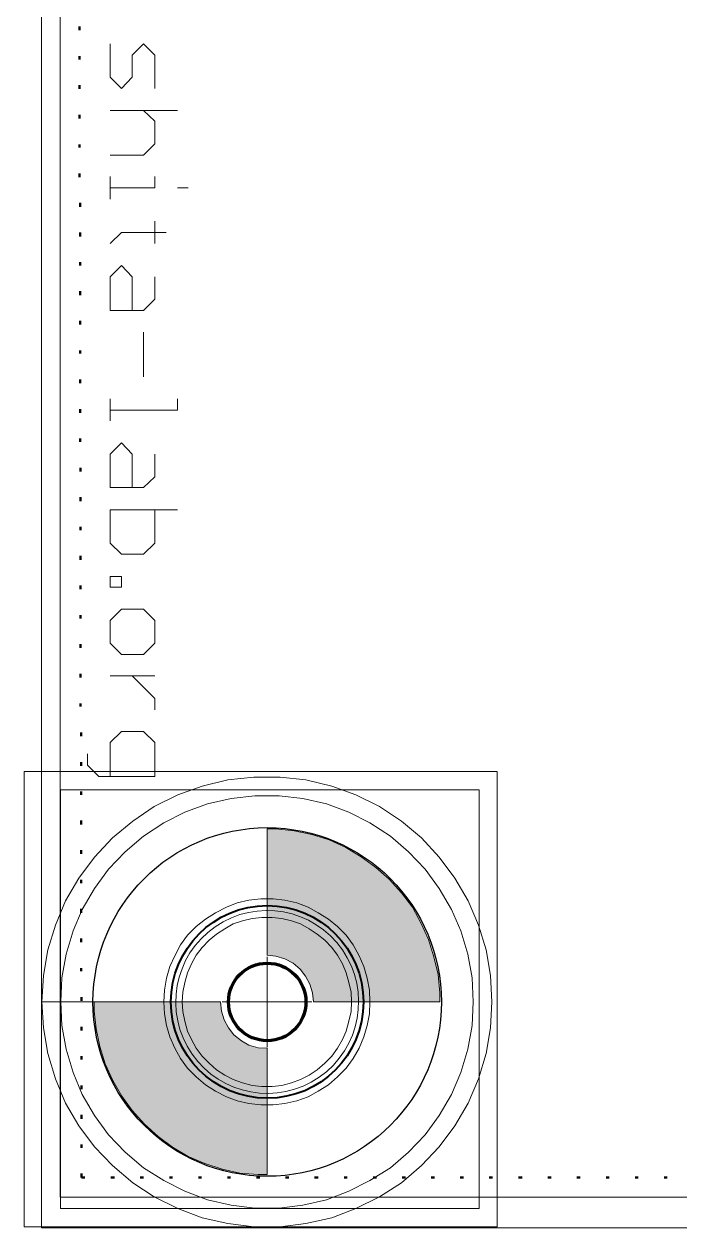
# Model space of a CAD drawing. Header units: millimetres. Extents: x 62.1 to 137.4, y 80.8 to 158.7.
# Drawn here: x 62.09 to 74.8, y 80.76 to 104.09 of the extents above; entities that cross this region are included whole.
import ezdxf

# ---------------------------------------------------------------- set-up
doc = ezdxf.new("R2010")
doc.units = ezdxf.units.MM
doc.header["$MEASUREMENT"] = 0
doc.layers.add('レイヤー 1', color=7, linetype='Continuous', lineweight=0)
picture_1 = doc.add_image_def('image2.png', size_in_pixel=(26, 25))
picture_2 = doc.add_image_def('image4.png', size_in_pixel=(23, 23))
picture_3 = doc.add_image_def('image6.png', size_in_pixel=(23, 23))
picture_4 = doc.add_image_def('image8.png', size_in_pixel=(26, 25))
picture_5 = doc.add_image_def('image10.png', size_in_pixel=(23, 23))

msp = doc.modelspace()

# ---------------------------------------------------------------- hatches: boundary and pattern name
at = {"layer": 'レイヤー 1'}
for points in [[(67.698, 85.143), (67.677, 85.32), (67.625, 85.487), (67.542, 85.643), (67.438, 85.779), (67.302, 85.894), (67.146, 85.977), (66.969, 86.029), (66.802, 86.05), (66.802, 88.5), (66.969, 88.5), (67.323, 88.458), (67.667, 88.385), (68, 88.281), (68.324, 88.135), (68.626, 87.957), (68.907, 87.749), (69.168, 87.52), (69.408, 87.259), (69.616, 86.978), (69.783, 86.665), (69.929, 86.352), (70.033, 86.019), (70.117, 85.675), (70.148, 85.32), (70.148, 85.143)], [(65.895, 85.143), (65.916, 84.966), (65.968, 84.799), (66.051, 84.643), (66.155, 84.507), (66.301, 84.393), (66.447, 84.309), (66.625, 84.257), (66.802, 84.247), (66.802, 81.797), (66.625, 81.797), (66.27, 81.828), (65.926, 81.901), (65.593, 82.016), (65.269, 82.151), (64.967, 82.329), (64.686, 82.537), (64.425, 82.777), (64.185, 83.037), (63.987, 83.319), (63.81, 83.621), (63.664, 83.944), (63.56, 84.278), (63.487, 84.622), (63.445, 84.966), (63.445, 85.143)]]:
    msp.add_hatch(color=253, dxfattribs=at).paths.add_polyline_path(points)

# ---------------------------------------------------------------- linework, layer by layer
at = {"layer": 'レイヤー 1', "color": 7, "lineweight": 9}
for p, q in [((62.789, 81.359), (62.789, 116.092)), ((115.054, 81.359), (62.789, 81.359))]:
    msp.add_line(p, q, dxfattribs=at)
at = {"layer": 'レイヤー 1', "color": 140, "lineweight": 50}
for p, q in [((63.164, 103.969), (63.164, 104.042)), ((63.164, 103.406), (63.164, 103.468)), ((63.164, 102.832), (63.164, 102.905)), ((63.164, 102.259), (63.164, 102.332)), ((63.164, 101.696), (63.164, 101.759)), ((63.164, 101.123), (63.164, 101.196)), ((63.174, 100.55), (63.174, 100.623)), ((63.174, 99.976), (63.174, 100.049)), ((63.174, 99.413), (63.174, 99.476)), ((63.174, 98.84), (63.174, 98.913)), ((63.174, 98.267), (63.174, 98.34)), ((63.174, 97.704), (63.174, 97.766)), ((63.174, 97.131), (63.174, 97.203)), ((63.174, 96.557), (63.174, 96.63)), ((63.174, 95.994), (63.174, 96.057)), ((63.185, 95.421), (63.185, 95.494)), ((63.185, 94.848), (63.185, 94.921)), ((63.185, 94.285), (63.185, 94.347)), ((63.185, 93.711), (63.185, 93.784)), ((63.185, 93.138), (63.185, 93.211)), ((63.185, 92.575), (63.185, 92.638)), ((63.185, 92.002), (63.185, 92.075)), ((63.185, 91.429), (63.185, 91.502)), ((63.185, 90.866), (63.185, 90.928)), ((63.195, 90.292), (63.195, 90.365)), ((63.195, 89.719), (63.195, 89.792)), ((63.195, 89.156), (63.195, 89.219)), ((63.195, 88.583), (63.195, 88.656)), ((63.195, 88.01), (63.195, 88.083)), ((63.195, 87.447), (63.195, 87.509)), ((63.195, 86.873), (63.195, 86.946)), ((63.195, 86.3), (63.195, 86.373)), ((63.195, 85.737), (63.195, 85.8)), ((63.205, 85.164), (63.205, 85.237)), ((63.205, 84.591), (63.205, 84.664)), ((63.205, 84.028), (63.205, 84.09)), ((63.205, 83.454), (63.205, 83.527)), ((63.205, 82.881), (63.205, 82.954)), ((63.205, 82.318), (63.205, 82.381)), ((63.205, 81.745), (63.205, 81.818)), ((63.268, 81.745), (63.205, 81.745)), ((63.841, 81.745), (63.768, 81.745)), ((64.404, 81.745), (64.342, 81.745)), ((64.967, 81.745), (64.905, 81.745)), ((65.53, 81.745), (65.467, 81.745)), ((66.093, 81.745), (66.03, 81.745)), ((66.656, 81.745), (66.593, 81.745)), ((67.219, 81.745), (67.156, 81.745)), ((67.792, 81.745), (67.719, 81.745)), ((68.355, 81.745), (68.292, 81.745)), ((68.918, 81.745), (68.855, 81.745)), ((69.481, 81.745), (69.418, 81.745)), ((70.044, 81.745), (69.981, 81.745)), ((70.606, 81.745), (70.544, 81.745)), ((71.169, 81.745), (71.107, 81.745)), ((71.743, 81.745), (71.67, 81.745)), ((72.306, 81.745), (72.243, 81.745)), ((72.868, 81.745), (72.806, 81.745)), ((73.431, 81.745), (73.369, 81.745)), ((73.994, 81.745), (73.932, 81.745)), ((74.557, 81.745), (74.495, 81.745))]:
    msp.add_line(p, q, dxfattribs=at)
at = {"layer": 'レイヤー 1', "color": 253, "lineweight": 20}
for p, q in [((63.758, 103.708), (63.758, 103.062)), ((64.185, 103.489), (64.404, 103.708)), ((64.404, 103.708), (64.623, 103.489)), ((64.185, 103.062), (64.185, 103.489)), ((64.623, 103.489), (64.623, 102.843)), ((63.758, 103.062), (63.977, 102.843)), ((63.977, 102.843), (64.185, 103.062)), ((65.061, 102.415), (63.758, 102.415)), ((64.404, 102.415), (64.623, 102.207)), ((64.623, 102.207), (64.623, 101.769)), ((64.623, 101.769), (64.404, 101.55)), ((64.404, 101.55), (63.758, 101.55)), ((63.758, 101.133), (63.758, 100.695)), ((64.623, 101.133), (64.623, 100.914)), ((64.623, 100.914), (63.758, 100.914)), ((65.269, 100.914), (65.061, 100.914)), ((64.623, 100.268), (64.623, 99.841)), ((63.977, 100.049), (63.758, 99.841)), ((64.842, 100.049), (63.977, 100.049)), ((63.758, 99.194), (63.977, 99.413)), ((63.977, 99.413), (64.185, 99.194)), ((63.758, 98.538), (63.758, 99.194)), ((64.185, 99.194), (64.185, 98.538)), ((64.623, 99.194), (64.623, 98.757)), ((64.623, 98.757), (64.404, 98.538)), ((64.404, 98.538), (63.758, 98.538)), ((64.404, 98.121), (64.404, 97.256)), ((63.758, 96.828), (63.758, 96.401)), ((65.061, 96.828), (65.061, 96.609)), ((65.061, 96.609), (63.758, 96.609)), ((63.758, 95.755), (63.977, 95.973)), ((63.977, 95.973), (64.185, 95.755)), ((63.758, 95.108), (63.758, 95.755)), ((64.185, 95.755), (64.185, 95.108)), ((64.623, 95.755), (64.623, 95.317)), ((64.623, 95.317), (64.404, 95.108)), ((64.404, 95.108), (63.758, 95.108)), ((65.061, 94.681), (63.758, 94.681)), ((63.758, 94.681), (63.758, 94.035)), ((64.623, 94.035), (64.623, 94.681)), ((63.758, 94.035), (63.977, 93.816)), ((64.404, 93.816), (64.623, 94.035)), ((63.977, 93.816), (64.404, 93.816)), ((63.758, 93.388), (63.977, 93.388)), ((63.758, 93.18), (63.758, 93.388)), ((63.977, 93.388), (63.977, 93.18)), ((63.977, 93.18), (63.758, 93.18)), ((63.977, 92.752), (63.758, 92.534)), ((64.404, 92.752), (63.977, 92.752)), ((64.623, 92.534), (64.404, 92.752)), ((63.758, 92.534), (63.758, 92.096)), ((64.623, 92.096), (64.623, 92.534)), ((63.758, 92.096), (63.977, 91.877)), ((64.404, 91.877), (64.623, 92.096)), ((63.977, 91.877), (64.404, 91.877)), ((63.758, 91.46), (64.623, 91.46)), ((64.185, 91.46), (64.623, 91.022)), ((64.623, 91.022), (64.623, 90.803)), ((63.977, 90.386), (63.758, 90.167)), ((64.404, 90.386), (63.977, 90.386)), ((64.623, 90.167), (64.404, 90.386)), ((63.758, 90.167), (63.758, 89.511)), ((64.623, 89.511), (64.623, 90.167)), ((63.32, 89.948), (63.32, 89.73)), ((63.32, 89.73), (63.539, 89.511)), ((63.539, 89.511), (64.623, 89.511))]:
    msp.add_line(p, q, dxfattribs=at)
at = {"layer": 'レイヤー 1', "color": 62, "lineweight": 0}
for p, q in [((66.802, 84.267), (66.802, 86.019)), ((65.926, 85.143), (67.667, 85.143))]:
    msp.add_line(p, q, dxfattribs=at)
at = {"layer": 'レイヤー 1'}
for points in [[(62.424, 158.663), (137.424, 158.663), (137.424, 80.765), (62.424, 80.765)], [(67.698, 85.143), (67.677, 85.32), (67.625, 85.487), (67.542, 85.643), (67.438, 85.779), (67.302, 85.894), (67.146, 85.977), (66.969, 86.029), (66.802, 86.05), (66.802, 88.5), (66.969, 88.5), (67.323, 88.458), (67.667, 88.385), (68, 88.281), (68.324, 88.135), (68.626, 87.957), (68.907, 87.749), (69.168, 87.52), (69.408, 87.259), (69.616, 86.978), (69.783, 86.665), (69.929, 86.352), (70.033, 86.019), (70.117, 85.675), (70.148, 85.32), (70.148, 85.143)], [(65.895, 85.143), (65.916, 84.966), (65.968, 84.799), (66.051, 84.643), (66.155, 84.507), (66.301, 84.393), (66.447, 84.309), (66.625, 84.257), (66.802, 84.247), (66.802, 81.797), (66.625, 81.797), (66.27, 81.828), (65.926, 81.901), (65.593, 82.016), (65.269, 82.151), (64.967, 82.329), (64.686, 82.537), (64.425, 82.777), (64.185, 83.037), (63.987, 83.319), (63.81, 83.621), (63.664, 83.944), (63.56, 84.278), (63.487, 84.622), (63.445, 84.966), (63.445, 85.143)]]:
    msp.add_lwpolyline(points, close=True, dxfattribs=at)
at = {"layer": 'レイヤー 1', "color": 140, "lineweight": 0}
for points in [[(62.434, 85.143), (62.465, 85.654), (62.549, 86.154), (62.695, 86.634), (62.893, 87.103), (63.153, 87.541), (63.456, 87.947), (63.8, 88.322), (64.196, 88.645), (64.613, 88.927), (65.071, 89.156), (65.54, 89.323), (66.041, 89.448), (66.541, 89.5), (67.052, 89.5), (67.552, 89.448), (68.053, 89.323), (68.522, 89.156), (68.98, 88.927), (69.408, 88.645), (69.793, 88.322), (70.137, 87.947), (70.44, 87.541), (70.7, 87.103), (70.898, 86.634), (71.044, 86.154), (71.128, 85.654), (71.159, 85.143), (71.128, 84.643), (71.044, 84.142), (70.898, 83.652), (70.7, 83.183), (70.44, 82.746), (70.137, 82.339), (69.793, 81.974), (69.408, 81.641), (68.98, 81.37), (68.522, 81.14), (68.053, 80.963), (67.552, 80.848), (67.052, 80.786), (66.541, 80.786), (66.041, 80.848), (65.54, 80.963), (65.071, 81.14), (64.613, 81.37), (64.196, 81.641), (63.8, 81.974), (63.456, 82.339), (63.153, 82.746), (62.893, 83.183), (62.695, 83.652), (62.549, 84.142), (62.465, 84.643), (62.434, 85.143), (65.155, 85.143), (65.165, 85.331), (65.207, 85.518), (65.259, 85.706), (65.332, 85.883), (65.426, 86.05), (65.54, 86.196), (65.676, 86.342), (65.822, 86.456), (65.978, 86.561), (66.145, 86.654), (66.322, 86.717), (66.51, 86.759), (66.697, 86.78), (66.896, 86.78), (67.083, 86.759), (67.271, 86.717), (67.448, 86.654), (67.615, 86.561), (67.771, 86.456), (67.917, 86.342), (68.053, 86.196), (68.167, 86.05), (68.261, 85.883), (68.334, 85.706), (68.386, 85.518), (68.428, 85.331), (68.438, 85.143), (68.428, 84.955), (68.386, 84.768), (68.334, 84.58), (68.261, 84.413), (68.167, 84.247), (68.053, 84.09), (67.917, 83.955), (67.771, 83.83), (67.615, 83.725), (67.448, 83.642), (67.271, 83.579), (67.083, 83.527), (66.896, 83.506), (66.697, 83.506), (66.51, 83.527), (66.322, 83.579), (66.145, 83.642), (65.978, 83.725), (65.822, 83.83), (65.676, 83.955), (65.54, 84.09), (65.426, 84.247), (65.332, 84.413), (65.259, 84.58), (65.207, 84.768), (65.165, 84.955), (65.155, 85.143)], [(62.799, 85.143), (62.82, 85.612), (62.903, 86.071), (63.039, 86.519), (63.216, 86.936), (63.456, 87.342), (63.727, 87.718), (64.05, 88.051), (64.404, 88.354), (64.8, 88.614), (65.207, 88.823), (65.645, 88.979), (66.103, 89.083), (66.562, 89.135), (67.031, 89.135), (67.49, 89.083), (67.948, 88.979), (68.386, 88.823), (68.793, 88.614), (69.189, 88.354), (69.543, 88.051), (69.866, 87.718), (70.137, 87.342), (70.377, 86.936), (70.554, 86.519), (70.69, 86.071), (70.773, 85.612), (70.794, 85.143), (70.773, 84.684), (70.69, 84.226), (70.554, 83.777), (70.377, 83.35), (70.137, 82.944), (69.866, 82.568), (69.543, 82.235), (69.189, 81.932), (68.793, 81.682), (68.386, 81.474), (67.948, 81.307), (67.49, 81.203), (67.031, 81.151), (66.562, 81.151), (66.103, 81.203), (65.645, 81.307), (65.207, 81.474), (64.8, 81.682), (64.404, 81.932), (64.05, 82.235), (63.727, 82.568), (63.456, 82.944), (63.216, 83.35), (63.039, 83.777), (62.903, 84.226), (62.82, 84.684), (62.799, 85.143), (64.8, 85.143), (64.811, 85.372), (64.852, 85.602), (64.915, 85.831), (65.009, 86.039), (65.123, 86.248), (65.259, 86.436), (65.426, 86.602), (65.603, 86.748), (65.801, 86.873), (66.01, 86.978), (66.218, 87.061), (66.447, 87.113), (66.677, 87.144), (66.916, 87.144), (67.146, 87.113), (67.375, 87.061), (67.594, 86.978), (67.792, 86.873), (67.99, 86.748), (68.167, 86.602), (68.334, 86.436), (68.47, 86.248), (68.584, 86.039), (68.678, 85.831), (68.741, 85.602), (68.782, 85.372), (68.793, 85.143), (68.782, 84.914), (68.741, 84.684), (68.678, 84.465), (68.584, 84.247), (68.47, 84.049), (68.334, 83.861), (68.167, 83.694), (67.99, 83.538), (67.792, 83.413), (67.594, 83.308), (67.375, 83.225), (67.146, 83.173), (66.916, 83.152), (66.677, 83.152), (66.447, 83.173), (66.218, 83.225), (66.01, 83.308), (65.801, 83.413), (65.603, 83.538), (65.426, 83.694), (65.259, 83.861), (65.123, 84.049), (65.009, 84.247), (64.915, 84.465), (64.852, 84.684), (64.811, 84.914), (64.8, 85.143)]]:
    msp.add_lwpolyline(points, close=True, dxfattribs=at)
at = {"layer": 'レイヤー 1', "color": 12, "lineweight": 0}
for points in [[(62.434, 85.143), (62.465, 85.654), (62.549, 86.154), (62.695, 86.634), (62.893, 87.103), (63.153, 87.541), (63.456, 87.947), (63.8, 88.322), (64.196, 88.645), (64.613, 88.927), (65.071, 89.156), (65.54, 89.323), (66.041, 89.448), (66.541, 89.5), (67.052, 89.5), (67.552, 89.448), (68.053, 89.323), (68.522, 89.156), (68.98, 88.927), (69.408, 88.645), (69.793, 88.322), (70.137, 87.947), (70.44, 87.541), (70.7, 87.103), (70.898, 86.634), (71.044, 86.154), (71.128, 85.654), (71.159, 85.143), (71.128, 84.643), (71.044, 84.142), (70.898, 83.652), (70.7, 83.183), (70.44, 82.746), (70.137, 82.339), (69.793, 81.974), (69.408, 81.641), (68.98, 81.37), (68.522, 81.14), (68.053, 80.963), (67.552, 80.848), (67.052, 80.786), (66.541, 80.786), (66.041, 80.848), (65.54, 80.963), (65.071, 81.14), (64.613, 81.37), (64.196, 81.641), (63.8, 81.974), (63.456, 82.339), (63.153, 82.746), (62.893, 83.183), (62.695, 83.652), (62.549, 84.142), (62.465, 84.643), (62.434, 85.143), (65.155, 85.143), (65.165, 85.331), (65.207, 85.518), (65.259, 85.706), (65.332, 85.883), (65.426, 86.05), (65.54, 86.196), (65.676, 86.342), (65.822, 86.456), (65.978, 86.561), (66.145, 86.654), (66.322, 86.717), (66.51, 86.759), (66.697, 86.78), (66.896, 86.78), (67.083, 86.759), (67.271, 86.717), (67.448, 86.654), (67.615, 86.561), (67.771, 86.456), (67.917, 86.342), (68.053, 86.196), (68.167, 86.05), (68.261, 85.883), (68.334, 85.706), (68.386, 85.518), (68.428, 85.331), (68.438, 85.143), (68.428, 84.955), (68.386, 84.768), (68.334, 84.58), (68.261, 84.413), (68.167, 84.247), (68.053, 84.09), (67.917, 83.955), (67.771, 83.83), (67.615, 83.725), (67.448, 83.642), (67.271, 83.579), (67.083, 83.527), (66.896, 83.506), (66.697, 83.506), (66.51, 83.527), (66.322, 83.579), (66.145, 83.642), (65.978, 83.725), (65.822, 83.83), (65.676, 83.955), (65.54, 84.09), (65.426, 84.247), (65.332, 84.413), (65.259, 84.58), (65.207, 84.768), (65.165, 84.955), (65.155, 85.143)], [(62.799, 85.143), (62.82, 85.612), (62.903, 86.071), (63.039, 86.519), (63.216, 86.936), (63.456, 87.342), (63.727, 87.718), (64.05, 88.051), (64.404, 88.354), (64.8, 88.614), (65.207, 88.823), (65.645, 88.979), (66.103, 89.083), (66.562, 89.135), (67.031, 89.135), (67.49, 89.083), (67.948, 88.979), (68.386, 88.823), (68.793, 88.614), (69.189, 88.354), (69.543, 88.051), (69.866, 87.718), (70.137, 87.342), (70.377, 86.936), (70.554, 86.519), (70.69, 86.071), (70.773, 85.612), (70.794, 85.143), (70.773, 84.684), (70.69, 84.226), (70.554, 83.777), (70.377, 83.35), (70.137, 82.944), (69.866, 82.568), (69.543, 82.235), (69.189, 81.932), (68.793, 81.682), (68.386, 81.474), (67.948, 81.307), (67.49, 81.203), (67.031, 81.151), (66.562, 81.151), (66.103, 81.203), (65.645, 81.307), (65.207, 81.474), (64.8, 81.682), (64.404, 81.932), (64.05, 82.235), (63.727, 82.568), (63.456, 82.944), (63.216, 83.35), (63.039, 83.777), (62.903, 84.226), (62.82, 84.684), (62.799, 85.143), (64.8, 85.143), (64.811, 85.372), (64.852, 85.602), (64.915, 85.831), (65.009, 86.039), (65.123, 86.248), (65.259, 86.436), (65.426, 86.602), (65.603, 86.748), (65.801, 86.873), (66.01, 86.978), (66.218, 87.061), (66.447, 87.113), (66.677, 87.144), (66.916, 87.144), (67.146, 87.113), (67.375, 87.061), (67.594, 86.978), (67.792, 86.873), (67.99, 86.748), (68.167, 86.602), (68.334, 86.436), (68.47, 86.248), (68.584, 86.039), (68.678, 85.831), (68.741, 85.602), (68.782, 85.372), (68.793, 85.143), (68.782, 84.914), (68.741, 84.684), (68.678, 84.465), (68.584, 84.247), (68.47, 84.049), (68.334, 83.861), (68.167, 83.694), (67.99, 83.538), (67.792, 83.413), (67.594, 83.308), (67.375, 83.225), (67.146, 83.173), (66.916, 83.152), (66.677, 83.152), (66.447, 83.173), (66.218, 83.225), (66.01, 83.308), (65.801, 83.413), (65.603, 83.538), (65.426, 83.694), (65.259, 83.861), (65.123, 84.049), (65.009, 84.247), (64.915, 84.465), (64.852, 84.684), (64.811, 84.914), (64.8, 85.143)]]:
    msp.add_lwpolyline(points, close=True, dxfattribs=at)
at = {"layer": 'レイヤー 1', "color": 122, "lineweight": 0}
msp.add_lwpolyline([(62.799, 85.143), (62.82, 85.612), (62.903, 86.071), (63.039, 86.519), (63.216, 86.936), (63.456, 87.342), (63.727, 87.718), (64.05, 88.051), (64.404, 88.354), (64.8, 88.614), (65.207, 88.823), (65.645, 88.979), (66.103, 89.083), (66.562, 89.135), (67.031, 89.135), (67.49, 89.083), (67.948, 88.979), (68.386, 88.823), (68.793, 88.614), (69.189, 88.354), (69.543, 88.051), (69.866, 87.718), (70.137, 87.342), (70.377, 86.936), (70.554, 86.519), (70.69, 86.071), (70.773, 85.612), (70.794, 85.143), (70.773, 84.684), (70.69, 84.226), (70.554, 83.777), (70.377, 83.35), (70.137, 82.944), (69.866, 82.568), (69.543, 82.235), (69.189, 81.932), (68.793, 81.682), (68.386, 81.474), (67.948, 81.307), (67.49, 81.203), (67.031, 81.151), (66.562, 81.151), (66.103, 81.203), (65.645, 81.307), (65.207, 81.474), (64.8, 81.682), (64.404, 81.932), (64.05, 82.235), (63.727, 82.568), (63.456, 82.944), (63.216, 83.35), (63.039, 83.777), (62.903, 84.226), (62.82, 84.684), (62.799, 85.143), (64.8, 85.143), (64.811, 85.372), (64.852, 85.602), (64.915, 85.831), (65.009, 86.039), (65.123, 86.248), (65.259, 86.436), (65.426, 86.602), (65.603, 86.748), (65.801, 86.873), (66.01, 86.978), (66.218, 87.061), (66.447, 87.113), (66.677, 87.144), (66.916, 87.144), (67.146, 87.113), (67.375, 87.061), (67.594, 86.978), (67.792, 86.873), (67.99, 86.748), (68.167, 86.602), (68.334, 86.436), (68.47, 86.248), (68.584, 86.039), (68.678, 85.831), (68.741, 85.602), (68.782, 85.372), (68.793, 85.143), (68.782, 84.914), (68.741, 84.684), (68.678, 84.465), (68.584, 84.247), (68.47, 84.049), (68.334, 83.861), (68.167, 83.694), (67.99, 83.538), (67.792, 83.413), (67.594, 83.308), (67.375, 83.225), (67.146, 83.173), (66.916, 83.152), (66.677, 83.152), (66.447, 83.173), (66.218, 83.225), (66.01, 83.308), (65.801, 83.413), (65.603, 83.538), (65.426, 83.694), (65.259, 83.861), (65.123, 84.049), (65.009, 84.247), (64.915, 84.465), (64.852, 84.684), (64.811, 84.914), (64.8, 85.143)], close=True, dxfattribs=at)
at = {"layer": 'レイヤー 1', "color": 253, "lineweight": 0}
for points in [[(67.698, 85.143), (67.677, 85.32), (67.625, 85.487), (67.542, 85.643), (67.438, 85.779), (67.302, 85.894), (67.146, 85.977), (66.969, 86.029), (66.802, 86.05), (66.802, 88.5), (66.969, 88.5), (67.323, 88.458), (67.667, 88.385), (68, 88.281), (68.324, 88.135), (68.626, 87.957), (68.907, 87.749), (69.168, 87.52), (69.408, 87.259), (69.616, 86.978), (69.783, 86.665), (69.929, 86.352), (70.033, 86.019), (70.117, 85.675), (70.148, 85.32), (70.148, 85.143)], [(65.895, 85.143), (65.916, 84.966), (65.968, 84.799), (66.051, 84.643), (66.155, 84.507), (66.301, 84.393), (66.447, 84.309), (66.625, 84.257), (66.802, 84.247), (66.802, 81.797), (66.625, 81.797), (66.27, 81.828), (65.926, 81.901), (65.593, 82.016), (65.269, 82.151), (64.967, 82.329), (64.686, 82.537), (64.425, 82.777), (64.185, 83.037), (63.987, 83.319), (63.81, 83.621), (63.664, 83.944), (63.56, 84.278), (63.487, 84.622), (63.445, 84.966), (63.445, 85.143)]]:
    msp.add_lwpolyline(points, close=True, dxfattribs=at)
at = {"layer": 'レイヤー 1', "color": 253, "lineweight": 30}
msp.add_circle((66.802, 85.143), 3.377, dxfattribs=at)
at = {"layer": 'レイヤー 1', "color": 253, "lineweight": 40}
msp.add_circle((66.802, 85.143), 1.866, dxfattribs=at)
at = {"layer": 'レイヤー 1', "color": 253, "lineweight": 90}
msp.add_circle((66.802, 85.143), 0.751, dxfattribs=at)
at = {"layer": 'レイヤー 1', "color": 62, "lineweight": 0}
msp.add_ellipse((66.802, 85.143), major_axis=(1.457, 1.009), ratio=0.999998, dxfattribs=at)
at = {"layer": 'レイヤー 1'}
msp.add_ellipse((66.802, 85.143), major_axis=(1.457, 1.009), ratio=0.999998, dxfattribs=at)
at = {"layer": 'レイヤー 1', "color": 7, "lineweight": 0}
msp.add_ellipse((66.802, 85.143), major_axis=(1.457, 1.009), ratio=0.999998, dxfattribs=at)

# ---------------------------------------------------------------- pictures from other files: only their frames are drawn
at = {"layer": 'レイヤー 1'}
image = msp.add_image(picture_1, insert=(62.089, 80.786), size_in_units=(9.172, 8.819), dxfattribs=at)
image = msp.add_image(picture_4, insert=(62.089, 80.786), size_in_units=(9.172, 8.819), dxfattribs=at)
image = msp.add_image(picture_2, insert=(62.794, 81.139), size_in_units=(8.114, 8.114), dxfattribs=at)
image = msp.add_image(picture_3, insert=(62.794, 81.139), size_in_units=(8.114, 8.114), dxfattribs=at)
image = msp.add_image(picture_5, insert=(62.794, 81.139), size_in_units=(8.114, 8.114), dxfattribs=at)

doc.saveas('drawing.dxf')
